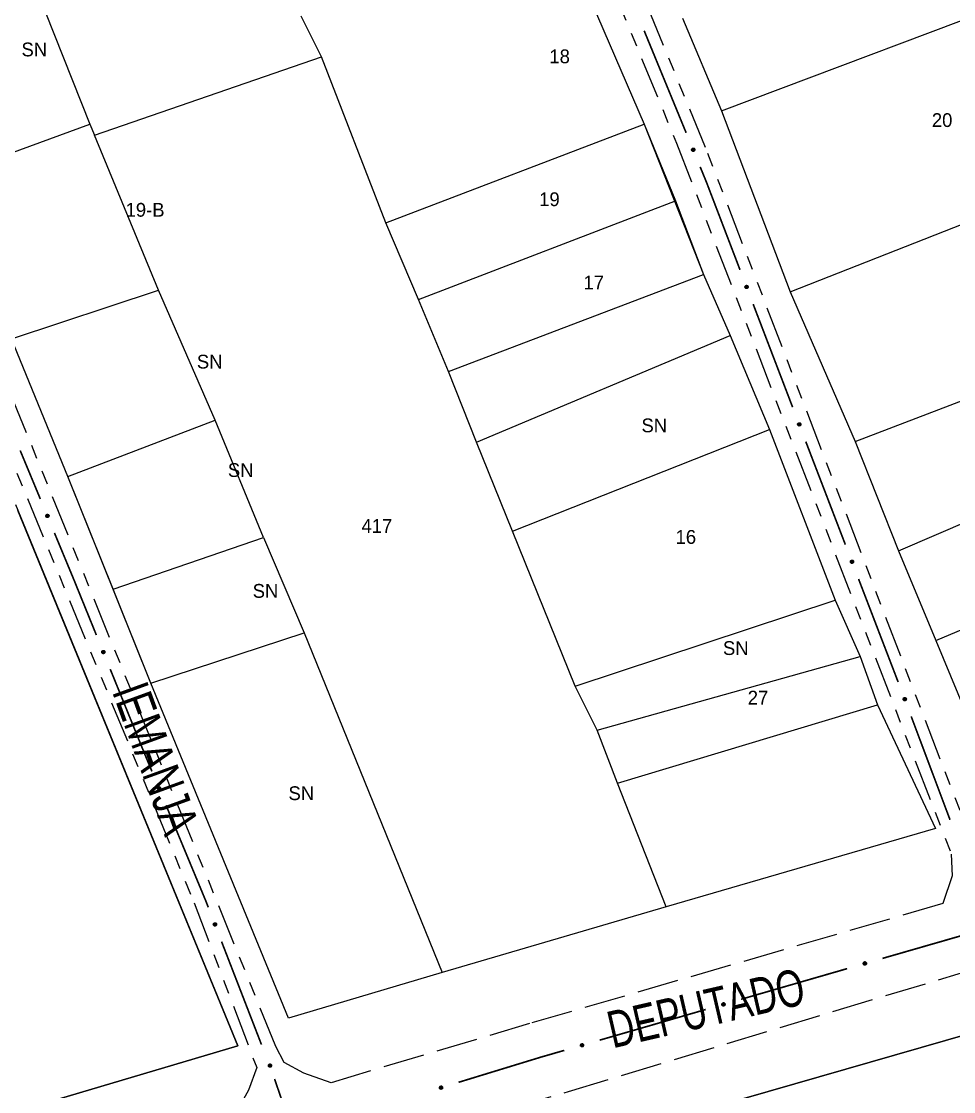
# Model space of a CAD drawing. Extents: x 204373 to 205952, y 4873300 to 4875179.
# Drawn here: x 205147.7 to 205249, y 4874482.8 to 4874599.2 of the extents above; entities that cross this region are included whole.
import ezdxf
from ezdxf.enums import TextEntityAlignment as Align

# ---------------------------------------------------------------- set-up
doc = ezdxf.new("R2010")
doc.units = 0
doc.header["$LTSCALE"] = 1.5
doc.header["$MEASUREMENT"] = 0
doc.linetypes.add('TRACO_11', pattern=[8, 3, -1, 3, -1])
doc.linetypes.add('TRACO_25', pattern=[8, 3, -1, 1, -1, 1, -1])
for name, color, linetype in [('CD_MALHA_LOTES', 7, 'CONTINUOUS'), ('RU-QUADRA', 220, 'CONTINUOUS'), ('SV-EIXO-RUA-N-PAV', 6, 'CONTINUOUS'), ('SV-EIXO-RUA-PAV', 20, 'CONTINUOUS'), ('SV-RUA-NAO-PAV', 7, 'CONTINUOUS'), ('SV-RUA-PAVIM', 7, 'CONTINUOUS'), ('SV-TXT-RUA-PAV', 7, 'CONTINUOUS'), ('Th_NmrPort', 1, 'CONTINUOUS')]:
    doc.layers.add(name, color=color, linetype=linetype)
doc.styles.add('ARIAL', font='ARIAL.SHX')

msp = doc.modelspace()

# ---------------------------------------------------------------- linework, layer by layer
at = {"layer": 'CD_MALHA_LOTES', "linetype": 'Continuous', "flags": 128}
for points in [[(205206.507762, 4874608.597463), (205215.356231, 4874588.007757)], [(205147.376169, 4874607.576486), (205155.118579, 4874588.007757)], [(205223.779973, 4874589.454622), (205259.372104, 4874602.912343)], [(205180.302682, 4874595.32476), (205178.090565, 4874599.748995)], [(205219.530166, 4874599.547913), (205223.779973, 4874589.454622)], [(205155.629067, 4874586.816617), (205180.302682, 4874595.32476)], [(205187.279359, 4874577.287497), (205180.302682, 4874595.32476)], [(205223.779973, 4874589.454622), (205231.217135, 4874569.799266)], [(205138.782944, 4874582.052057), (205155.118579, 4874588.007757)], [(205155.118579, 4874588.007757), (205155.629067, 4874586.816617)], [(205187.279359, 4874577.287497), (205215.356231, 4874588.007757)], [(205215.356231, 4874588.007757), (205218.759488, 4874579.669777)], [(205162.605745, 4874569.970494), (205155.629067, 4874586.816617)], [(205231.217135, 4874569.799266), (205266.809266, 4874583.788213)], [(205190.852779, 4874568.949517), (205218.759488, 4874579.669777)], [(205218.759488, 4874579.669777), (205221.82242, 4874571.672123)], [(205190.852779, 4874568.949517), (205187.279359, 4874577.287497)], [(205194.085874, 4874561.122026), (205221.82242, 4874571.672123)], [(205221.82242, 4874571.672123), (205224.715188, 4874565.035771)], [(205146.610436, 4874564.695446), (205162.605745, 4874569.970494)], [(205168.731608, 4874555.846977), (205162.605745, 4874569.970494)], [(205231.217135, 4874569.799266), (205238.300146, 4874553.50834)], [(205194.085874, 4874561.122026), (205190.852779, 4874568.949517)], [(205238.300146, 4874553.50834), (205273.892277, 4874567.143137)], [(205152.736299, 4874549.721114), (205146.610436, 4874564.695446)], [(205197.148805, 4874553.464697), (205224.715188, 4874565.035771)], [(205224.715188, 4874565.035771), (205228.96926, 4874554.826)], [(205197.148805, 4874553.464697), (205194.085874, 4874561.122026)], [(205242.992641, 4874541.644296), (205278.407697, 4874556.87277)], [(205152.736299, 4874549.721114), (205168.731608, 4874555.846977)], [(205174.006656, 4874543.084762), (205168.731608, 4874555.846977)], [(205201.062551, 4874543.765414), (205228.96926, 4874554.826)], [(205228.96926, 4874554.826), (205236.1161, 4874536.278248)], [(205201.062551, 4874543.765414), (205197.148805, 4874553.464697)], [(205238.300146, 4874553.50834), (205242.992641, 4874541.644296)], [(205157.671022, 4874537.469388), (205152.736299, 4874549.721114)], [(205147.048968, 4874546.681265), (205171.213285, 4874487.840458)], [(205247.065372, 4874531.905156), (205281.063826, 4874546.248253)], [(205207.869065, 4874526.919291), (205201.062551, 4874543.765414)], [(205157.671022, 4874537.469388), (205174.006656, 4874543.084762)], [(205174.006656, 4874543.084762), (205178.430891, 4874532.704828)], [(205242.992641, 4874541.644296), (205247.065372, 4874531.905156)], [(205161.75493, 4874527.259617), (205157.671022, 4874537.469388)], [(205207.869065, 4874526.919291), (205236.1161, 4874536.278248)], [(205236.1161, 4874536.278248), (205238.838706, 4874530.152385)], [(205161.75493, 4874527.259617), (205178.430891, 4874532.704828)], [(205178.430891, 4874532.704828), (205193.405222, 4874495.779488)], [(205247.065372, 4874531.905156), (205254.856685, 4874513.135176)], [(205210.251345, 4874522.154731), (205238.838706, 4874530.152385)], [(205238.838706, 4874530.152385), (205240.710497, 4874524.877337)], [(205176.729262, 4874490.844765), (205161.75493, 4874527.259617)], [(205210.251345, 4874522.154731), (205207.869065, 4874526.919291)], [(205212.463462, 4874516.369194), (205240.710497, 4874524.877337)], [(205240.710497, 4874524.877337), (205247.006523, 4874511.434471)], [(205212.463462, 4874516.369194), (205210.251345, 4874522.154731)], [(205217.738511, 4874502.926328), (205212.463462, 4874516.369194)], [(205247.006523, 4874511.434471), (205217.738511, 4874502.926328)], [(205217.738511, 4874502.926328), (205193.405222, 4874495.779488)], [(205193.405222, 4874495.779488), (205176.729262, 4874490.844765)], [(205226.194305, 4874482.09306), (205253.644514, 4874489.986522)], [(205171.213285, 4874487.840458), (205139.082803, 4874478.282307)]]:
    msp.add_lwpolyline(points, dxfattribs=at)
at = {"layer": 'RU-QUADRA', "linetype": 'Continuous', "flags": 128}
for points in [[(205119.299297, 4874739.963191), (205148.397146, 4874750.172962), (205175.538122, 4874682.78847), (205179.622031, 4874673.25935), (205183.535776, 4874663.73023), (205194.766525, 4874637.184824), (205206.507762, 4874608.597463), (205215.356231, 4874588.007757), (205221.82242, 4874571.672123), (205224.715188, 4874565.035771), (205228.96926, 4874554.826), (205236.1161, 4874536.278248), (205238.838706, 4874530.152385), (205240.710497, 4874524.877337), (205247.006523, 4874511.434471), (205217.738511, 4874502.926328), (205193.405222, 4874495.779488), (205176.729262, 4874490.844765), (205161.75493, 4874527.259617), (205152.736299, 4874549.721114), (205146.610436, 4874564.695446)], [(205219.530166, 4874599.547913), (205223.779973, 4874589.454622), (205231.217135, 4874569.799266), (205238.300146, 4874553.50834), (205242.992641, 4874541.644296), (205247.065372, 4874531.905156), (205254.856685, 4874513.135176), (205290.625891, 4874523.582618), (205304.437763, 4874527.124123), (205294.344472, 4874552.977114), (205295.93815, 4874553.685415), (205286.021934, 4874575.64275), (205276.814019, 4874597.77716), (205266.012427, 4874622.390624)], [(205139.082803, 4874478.282307), (205171.213285, 4874487.840458), (205151.051852, 4874536.934128), (205147.313394, 4874546.03738)], [(205290.032701, 4874403.149019), (205280.885609, 4874427.024481), (205277.137127, 4874436.808653), (205273.733912, 4874445.691621), (205271.914408, 4874444.984036), (205268.726518, 4874452.111135), (205263.714627, 4874463.316117), (205265.449728, 4874463.972178), (205260.918525, 4874473.918422), (205253.644514, 4874489.986522), (205226.194305, 4874482.09306), (205201.517667, 4874474.240675), (205200.774399, 4874475.631881), (205120.563965, 4874452.113537), (205119.159307, 4874451.70168), (205110.070821, 4874449.042619), (205100.829044, 4874446.33871), (205069.595606, 4874437.2006), (205089.963949, 4874389.539688)]]:
    msp.add_lwpolyline(points, dxfattribs=at)
at = {"layer": 'SV-EIXO-RUA-N-PAV', "const_width": 0.18}
for points in [[(205215.36481, 4874598.180358), (205219.928902, 4874587.082202)], [(205221.450267, 4874583.382816), (205221.830608, 4874582.45797)], [(205221.830608, 4874582.45797), (205222.106494, 4874581.787119)], [(205222.106494, 4874581.787119), (205225.779184, 4874572.191314)], [(205227.208993, 4874568.455589), (205231.498419, 4874557.248411)], [(205232.928228, 4874553.512686), (205233.033904, 4874553.236582)], [(205233.033904, 4874553.236582), (205237.229816, 4874542.310171)], [(205147.56061, 4874552.542295), (205149.74843, 4874547.275739)], [(205151.282959, 4874543.581795), (205153.201121, 4874538.964365)], [(205153.201121, 4874538.964365), (205153.391185, 4874538.506839)], [(205153.391185, 4874538.506839), (205155.838576, 4874532.48026)], [(205238.663781, 4874538.576038), (205242.965676, 4874527.373641)], [(205157.343606, 4874528.774199), (205160.729922, 4874520.435562)], [(205244.38368, 4874523.633448), (205248.601145, 4874512.398993)], [(205160.729922, 4874520.435562), (205160.994976, 4874519.782879)], [(205160.994976, 4874519.782879), (205161.875925, 4874517.663096)], [(205163.41098, 4874513.969371), (205167.63238, 4874503.811626)], [(205167.63238, 4874503.811626), (205167.727187, 4874503.583498)], [(205167.727187, 4874503.583498), (205167.999146, 4874502.881372)], [(205169.443902, 4874499.151401), (205173.778169, 4874487.961489)], [(205175.198969, 4874484.22368), (205177.155114, 4874478.551512)]]:
    msp.add_lwpolyline(points, dxfattribs=at)
at = {"layer": 'SV-EIXO-RUA-N-PAV'}
for points in [[(205220.736744, 4874585.40726), (205220.782145, 4874585.38907), (205220.817444, 4874585.364154), (205220.840905, 4874585.334898), (205220.854895, 4874585.30364), (205220.865606, 4874585.270049), (205220.868933, 4874585.2338), (205220.863714, 4874585.19275), (205220.845787, 4874585.147079), (205220.817885, 4874585.112596), (205220.790434, 4874585.088061), (205220.75868, 4874585.071596), (205220.725874, 4874585.061738), (205220.688106, 4874585.059527), (205220.646557, 4874585.065222), (205220.60107, 4874585.08436), (205220.566631, 4874585.109025), (205220.544682, 4874585.137918), (205220.528331, 4874585.169947), (205220.517807, 4874585.204371), (205220.514747, 4874585.239973), (205220.520556, 4874585.281795), (205220.54004, 4874585.326441), (205220.564248, 4874585.361071), (205220.592826, 4874585.38342), (205220.62472, 4874585.398807), (205220.658281, 4874585.40996), (205220.69458, 4874585.414821), (205220.736744, 4874585.40726)], [(205226.545537, 4874570.496988), (205226.590476, 4874570.477686), (205226.625151, 4874570.451908), (205226.647884, 4874570.422083), (205226.6611, 4874570.39049), (205226.670981, 4874570.356646), (205226.673414, 4874570.320326), (205226.667186, 4874570.279417), (205226.64814, 4874570.234201), (205226.619398, 4874570.200415), (205226.591351, 4874570.176564), (205226.559201, 4874570.160886), (205226.526162, 4874570.151838), (205226.488351, 4874570.150558), (205226.446955, 4874570.157275), (205226.401953, 4874570.177527), (205226.368132, 4874570.203032), (205226.346901, 4874570.232457), (205226.331344, 4874570.264879), (205226.321671, 4874570.299552), (205226.319488, 4874570.335218), (205226.326325, 4874570.376885), (205226.346903, 4874570.421037), (205226.371956, 4874570.455061), (205226.401075, 4874570.476699), (205226.433339, 4874570.491296), (205226.467164, 4874570.501619), (205226.503572, 4874570.505585), (205226.545537, 4874570.496988)], [(205232.264772, 4874555.554085), (205232.309711, 4874555.534783), (205232.344386, 4874555.509004), (205232.367119, 4874555.47918), (205232.380335, 4874555.447587), (205232.390216, 4874555.413743), (205232.392649, 4874555.377423), (205232.386421, 4874555.336514), (205232.367375, 4874555.291298), (205232.338633, 4874555.257512), (205232.310585, 4874555.233661), (205232.278435, 4874555.217983), (205232.245397, 4874555.208935), (205232.207586, 4874555.207655), (205232.16619, 4874555.214372), (205232.121188, 4874555.234624), (205232.087366, 4874555.260129), (205232.066136, 4874555.289554), (205232.050579, 4874555.321976), (205232.040906, 4874555.356649), (205232.038723, 4874555.392315), (205232.04556, 4874555.433982), (205232.066138, 4874555.478134), (205232.091191, 4874555.512158), (205232.12031, 4874555.533796), (205232.152574, 4874555.548393), (205232.186399, 4874555.558716), (205232.222807, 4874555.562682), (205232.264772, 4874555.554085)], [(205150.562232, 4874545.603684), (205150.607697, 4874545.585657), (205150.643085, 4874545.560866), (205150.666649, 4874545.531694), (205150.680751, 4874545.500486), (205150.691581, 4874545.466933), (205150.695037, 4874545.430697), (205150.689964, 4874545.389628), (205150.6722, 4874545.343894), (205150.644422, 4874545.309311), (205150.617058, 4874545.284679), (205150.585362, 4874545.268101), (205150.552592, 4874545.258126), (205150.514832, 4874545.255781), (205150.473264, 4874545.261328), (205150.427708, 4874545.280304), (205150.393181, 4874545.304846), (205150.37113, 4874545.333661), (205150.354665, 4874545.365631), (205150.344019, 4874545.400017), (205150.340831, 4874545.435608), (205150.346492, 4874545.477451), (205150.365817, 4874545.522166), (205150.389901, 4874545.556882), (205150.418399, 4874545.579332), (205150.450239, 4874545.594833), (205150.483759, 4874545.606105), (205150.520041, 4874545.611095), (205150.562232, 4874545.603684)], [(205237.998054, 4874540.616698), (205238.043014, 4874540.597446), (205238.077718, 4874540.571706), (205238.100484, 4874540.541907), (205238.113736, 4874540.510329), (205238.123654, 4874540.476496), (205238.126127, 4874540.440178), (205238.119945, 4874540.399262), (205238.100949, 4874540.354026), (205238.072244, 4874540.320208), (205238.044224, 4874540.296325), (205238.012091, 4874540.280612), (205237.979063, 4874540.271527), (205237.941253, 4874540.270205), (205237.89985, 4874540.276876), (205237.854825, 4874540.297078), (205237.820975, 4874540.322545), (205237.799712, 4874540.351947), (205237.784119, 4874540.384351), (205237.774407, 4874540.419013), (205237.772185, 4874540.454677), (205237.778976, 4874540.496351), (205237.799504, 4874540.540527), (205237.82452, 4874540.574578), (205237.853615, 4874540.596249), (205237.885862, 4874540.610882), (205237.919676, 4874540.621242), (205237.956079, 4874540.625249), (205237.998054, 4874540.616698)], [(205156.639021, 4874530.80177), (205156.684341, 4874530.783381), (205156.71953, 4874530.758309), (205156.742861, 4874530.72895), (205156.756713, 4874530.69763), (205156.767276, 4874530.663992), (205156.770443, 4874530.627729), (205156.765043, 4874530.586703), (205156.746915, 4874530.541111), (205156.718861, 4874530.506751), (205156.691302, 4874530.482338), (205156.659475, 4874530.466013), (205156.626626, 4874530.4563), (205156.588849, 4874530.454256), (205156.547326, 4874530.460134), (205156.501924, 4874530.479472), (205156.467593, 4874530.504289), (205156.445772, 4874530.533279), (205156.429563, 4874530.565379), (205156.419191, 4874530.59985), (205156.416288, 4874530.635464), (205156.422282, 4874530.677261), (205156.441962, 4874530.72182), (205156.466323, 4874530.756343), (205156.494999, 4874530.778566), (205156.526961, 4874530.793812), (205156.56057, 4874530.804816), (205156.59689, 4874530.809518), (205156.639021, 4874530.80177)], [(205243.733329, 4874525.67906), (205243.778143, 4874525.659471), (205243.812652, 4874525.633471), (205243.835194, 4874525.603501), (205243.848207, 4874525.571824), (205243.85787, 4874525.537917), (205243.86007, 4874525.501582), (205243.85358, 4874525.460714), (205243.834244, 4874525.415621), (205243.805286, 4874525.38202), (205243.777086, 4874525.358349), (205243.744837, 4874525.342878), (205243.71174, 4874525.334042), (205243.673922, 4874525.333005), (205243.632571, 4874525.339987), (205243.587699, 4874525.360527), (205243.554042, 4874525.386249), (205243.533, 4874525.415809), (205243.517652, 4874525.44833), (205243.508201, 4874525.483064), (205243.506247, 4874525.518743), (205243.513351, 4874525.560366), (205243.534211, 4874525.604385), (205243.559483, 4874525.638247), (205243.58874, 4874525.659698), (205243.621097, 4874525.674088), (205243.654987, 4874525.684194), (205243.691419, 4874525.687927), (205243.733329, 4874525.67906)], [(205162.689965, 4874515.991157), (205162.735432, 4874515.973136), (205162.770824, 4874515.94835), (205162.794392, 4874515.919182), (205162.808498, 4874515.887976), (205162.819333, 4874515.854425), (205162.822795, 4874515.818189), (205162.817727, 4874515.777119), (205162.79997, 4874515.731383), (205162.772196, 4874515.696796), (205162.744836, 4874515.67216), (205162.713143, 4874515.655577), (205162.680374, 4874515.645598), (205162.642615, 4874515.643247), (205162.601045, 4874515.648788), (205162.555487, 4874515.667757), (205162.520957, 4874515.692295), (205162.498901, 4874515.721107), (205162.482432, 4874515.753074), (205162.471781, 4874515.787459), (205162.468588, 4874515.823049), (205162.474243, 4874515.864893), (205162.493561, 4874515.909611), (205162.517641, 4874515.94433), (205162.546135, 4874515.966785), (205162.577973, 4874515.98229), (205162.611492, 4874515.993567), (205162.647772, 4874515.998562), (205162.689965, 4874515.991157)], [(205168.772277, 4874501.190127), (205168.817293, 4874501.171006), (205168.852071, 4874501.145366), (205168.874923, 4874501.115633), (205168.888266, 4874501.084093), (205168.898282, 4874501.050289), (205168.900861, 4874501.013979), (205168.894796, 4874500.973045), (205168.875931, 4874500.927754), (205168.847325, 4874500.893853), (205168.819373, 4874500.869889), (205168.787286, 4874500.854083), (205168.754284, 4874500.844903), (205168.716479, 4874500.843472), (205168.675056, 4874500.850023), (205168.629973, 4874500.870094), (205168.59605, 4874500.895464), (205168.574702, 4874500.924804), (205168.559015, 4874500.957163), (205168.549203, 4874500.991797), (205168.546877, 4874501.027454), (205168.553548, 4874501.069148), (205168.573948, 4874501.113382), (205168.598865, 4874501.147506), (205168.627898, 4874501.16926), (205168.660103, 4874501.183987), (205168.693886, 4874501.194445), (205168.730278, 4874501.198557), (205168.772277, 4874501.190127)], [(205174.757056, 4874485.842728), (205174.801324, 4874485.821935), (205174.835118, 4874485.795011), (205174.856841, 4874485.764443), (205174.868993, 4874485.732426), (205174.877736, 4874485.69827), (205174.878954, 4874485.661889), (205174.871361, 4874485.621211), (205174.850814, 4874485.576658), (205174.820958, 4874485.543852), (205174.792129, 4874485.520952), (205174.759473, 4874485.506358), (205174.72615, 4874485.49842), (205174.688318, 4874485.498405), (205174.64717, 4874485.506502), (205174.60287, 4874485.528247), (205174.56992, 4874485.554869), (205174.549685, 4874485.584988), (205174.535221, 4874485.617911), (205174.526713, 4874485.652888), (205174.525723, 4874485.688608), (205174.53395, 4874485.730023), (205174.555992, 4874485.773462), (205174.582169, 4874485.806629), (205174.611996, 4874485.827281), (205174.64473, 4874485.840792), (205174.678881, 4874485.849978), (205174.715401, 4874485.852724), (205174.757056, 4874485.842728)]]:
    msp.add_lwpolyline(points, close=True, dxfattribs=at)
for points in [[(205220.514747, 4874585.239973), (205220.60107, 4874585.08436)], [(205220.517807, 4874585.204371), (205220.566631, 4874585.109025)], [(205220.518515, 4874585.2184), (205220.580958, 4874585.10244)], [(205220.520556, 4874585.281795), (205220.646557, 4874585.065222)], [(205220.521947, 4874585.256696), (205220.620434, 4874585.081789)], [(205220.533173, 4874585.301149), (205220.665701, 4874585.064996)], [(205220.54004, 4874585.326441), (205220.688106, 4874585.059527)], [(205220.552043, 4874585.341368), (205220.704221, 4874585.064608)], [(205220.564248, 4874585.361071), (205220.725874, 4874585.061738)], [(205220.579146, 4874585.368743), (205220.740665, 4874585.069267)], [(205220.592826, 4874585.38342), (205220.75868, 4874585.071596)], [(205220.609362, 4874585.388547), (205220.771471, 4874585.080461)], [(205220.62472, 4874585.398807), (205220.790434, 4874585.088061)], [(205220.643954, 4874585.401297), (205220.803917, 4874585.105607)], [(205220.658281, 4874585.40996), (205220.817885, 4874585.112596)], [(205220.678099, 4874585.407962), (205220.8305, 4874585.134245)], [(205220.69458, 4874585.414821), (205220.845787, 4874585.147079)], [(205220.714319, 4874585.409579), (205220.85167, 4874585.172459)], [(205220.736744, 4874585.40726), (205220.863714, 4874585.19275)], [(205220.761072, 4874585.396347), (205220.863121, 4874585.219954)], [(205220.782145, 4874585.38907), (205220.868933, 4874585.2338)], [(205220.802329, 4874585.374953), (205220.86299, 4874585.259737)], [(205220.817444, 4874585.364154), (205220.865606, 4874585.270049)], [(205226.326325, 4874570.376885), (205226.446955, 4874570.157275)], [(205226.339415, 4874570.395922), (205226.466087, 4874570.156577)], [(205226.346903, 4874570.421037), (205226.488351, 4874570.150558)], [(205226.35927, 4874570.435664), (205226.504586, 4874570.15524)], [(205226.371956, 4874570.455061), (205226.526162, 4874570.151838)], [(205226.387038, 4874570.462364), (205226.541134, 4874570.159001)], [(205226.401075, 4874570.476699), (205226.559201, 4874570.160886)], [(205226.417733, 4874570.481417), (205226.572207, 4874570.169433)], [(205226.433339, 4874570.491296), (205226.591351, 4874570.176564)], [(205226.452629, 4874570.493312), (205226.605261, 4874570.193773)], [(205226.467164, 4874570.501619), (205226.619398, 4874570.200415)], [(205226.486927, 4874570.499134), (205226.632542, 4874570.221747)], [(205226.503572, 4874570.505585), (205226.64814, 4874570.234201)], [(205226.523176, 4874570.499858), (205226.654646, 4874570.259428)], [(205226.545537, 4874570.496988), (205226.667186, 4874570.279417)], [(205226.569589, 4874570.485479), (205226.667263, 4874570.306627)], [(205226.590476, 4874570.477686), (205226.673414, 4874570.320326)], [(205226.610306, 4874570.463076), (205226.668112, 4874570.346401)], [(205226.625151, 4874570.451908), (205226.670981, 4874570.356646)], [(205226.319488, 4874570.335218), (205226.401953, 4874570.177527)], [(205226.321671, 4874570.299552), (205226.368132, 4874570.203032)], [(205226.322724, 4874570.313559), (205226.382292, 4874570.196097)], [(205226.327097, 4874570.351759), (205226.421248, 4874570.17448)], [(205232.038723, 4874555.392315), (205232.121188, 4874555.234624)], [(205232.040906, 4874555.356649), (205232.087366, 4874555.260129)], [(205232.041959, 4874555.370656), (205232.101527, 4874555.253194)], [(205232.04556, 4874555.433982), (205232.16619, 4874555.214372)], [(205232.046332, 4874555.408856), (205232.140482, 4874555.231577)], [(205232.05865, 4874555.453019), (205232.185322, 4874555.213674)], [(205232.066138, 4874555.478134), (205232.207586, 4874555.207655)], [(205232.078505, 4874555.492761), (205232.223821, 4874555.212337)], [(205232.091191, 4874555.512158), (205232.245397, 4874555.208935)], [(205232.106273, 4874555.519461), (205232.260369, 4874555.216098)], [(205232.12031, 4874555.533796), (205232.278435, 4874555.217983)], [(205232.136968, 4874555.538514), (205232.291442, 4874555.22653)], [(205232.152574, 4874555.548393), (205232.310585, 4874555.233661)], [(205232.171864, 4874555.550409), (205232.324496, 4874555.25087)], [(205232.186399, 4874555.558716), (205232.338633, 4874555.257512)], [(205232.206162, 4874555.556231), (205232.351777, 4874555.278844)], [(205232.222807, 4874555.562682), (205232.367375, 4874555.291298)], [(205232.242411, 4874555.556955), (205232.373881, 4874555.316525)], [(205232.264772, 4874555.554085), (205232.386421, 4874555.336514)], [(205232.288823, 4874555.542576), (205232.386498, 4874555.363724)], [(205232.309711, 4874555.534783), (205232.392649, 4874555.377423)], [(205232.329541, 4874555.520173), (205232.387347, 4874555.403498)], [(205232.344386, 4874555.509004), (205232.390216, 4874555.413743)], [(205150.340831, 4874545.435608), (205150.427708, 4874545.280304)], [(205150.344019, 4874545.400017), (205150.393181, 4874545.304846)], [(205150.344677, 4874545.414048), (205150.407532, 4874545.298312)], [(205150.346492, 4874545.477451), (205150.473264, 4874545.261328)], [(205150.347972, 4874545.452357), (205150.447081, 4874545.277802)], [(205150.35904, 4874545.496849), (205150.492408, 4874545.26117)], [(205150.365817, 4874545.522166), (205150.514832, 4874545.255781)], [(205150.377767, 4874545.537135), (205150.530929, 4874545.260919)], [(205150.389901, 4874545.556882), (205150.552592, 4874545.258126)], [(205150.404771, 4874545.564607), (205150.567356, 4874545.265708)], [(205150.418399, 4874545.579332), (205150.585362, 4874545.268101)], [(205150.434917, 4874545.584518), (205150.598122, 4874545.277011)], [(205150.450239, 4874545.594833), (205150.617058, 4874545.284679)], [(205150.469464, 4874545.597391), (205150.630478, 4874545.302273)], [(205150.483759, 4874545.606105), (205150.644422, 4874545.309311)], [(205150.503584, 4874545.604178), (205150.656959, 4874545.331005)], [(205150.520041, 4874545.611095), (205150.6722, 4874545.343894)], [(205150.539798, 4874545.605924), (205150.677993, 4874545.369294)], [(205150.562232, 4874545.603684), (205150.689964, 4874545.389628)], [(205150.586598, 4874545.592858), (205150.689275, 4874545.41683)], [(205150.607697, 4874545.585657), (205150.695037, 4874545.430697)], [(205150.627931, 4874545.571612), (205150.689002, 4874545.456612)], [(205150.643085, 4874545.560866), (205150.691581, 4874545.466933)], [(205237.772185, 4874540.454677), (205237.854825, 4874540.297078)], [(205237.774407, 4874540.419013), (205237.820975, 4874540.322545)], [(205237.775445, 4874540.433021), (205237.835144, 4874540.315626)], [(205237.778976, 4874540.496351), (205237.89985, 4874540.276876)], [(205237.779776, 4874540.471226), (205237.874123, 4874540.294052)], [(205237.792045, 4874540.515403), (205237.918983, 4874540.276199)], [(205237.799504, 4874540.540527), (205237.941253, 4874540.270205)], [(205237.811855, 4874540.555167), (205237.957483, 4874540.274905)], [(205237.82452, 4874540.574578), (205237.979063, 4874540.271527)], [(205237.839593, 4874540.581898), (205237.994027, 4874540.278707)], [(205237.853615, 4874540.596249), (205238.012091, 4874540.280612)], [(205237.870267, 4874540.600985), (205238.025088, 4874540.289173)], [(205237.885862, 4874540.610882), (205238.044224, 4874540.296325)], [(205237.905149, 4874540.612919), (205238.058115, 4874540.31355)], [(205237.919676, 4874540.621242), (205238.072244, 4874540.320208)], [(205237.939441, 4874540.618779), (205238.085365, 4874540.341554)], [(205237.956079, 4874540.625249), (205238.100949, 4874540.354026)], [(205237.975689, 4874540.619544), (205238.107427, 4874540.37926)], [(205237.998054, 4874540.616698), (205238.119945, 4874540.399262)], [(205238.022118, 4874540.605216), (205238.119992, 4874540.426473)], [(205238.043014, 4874540.597446), (205238.126127, 4874540.440178)], [(205238.062861, 4874540.582859), (205238.120796, 4874540.466248)], [(205238.077718, 4874540.571706), (205238.123654, 4874540.476496)], [(205156.56057, 4874530.804816), (205156.718861, 4874530.506751)], [(205156.59689, 4874530.809518), (205156.746915, 4874530.541111)], [(205156.616606, 4874530.804188), (205156.75291, 4874530.566465)], [(205156.416288, 4874530.635464), (205156.501924, 4874530.479472)], [(205156.419191, 4874530.59985), (205156.467593, 4874530.504289)], [(205156.419961, 4874530.613875), (205156.481891, 4874530.497641)], [(205156.422282, 4874530.677261), (205156.547326, 4874530.460134)], [(205156.423561, 4874530.652156), (205156.521276, 4874530.476816)], [(205156.434984, 4874530.696559), (205156.566468, 4874530.459823)], [(205156.441962, 4874530.72182), (205156.588849, 4874530.454256)], [(205156.454031, 4874530.736694), (205156.604986, 4874530.459265)], [(205156.466323, 4874530.756343), (205156.626626, 4874530.4563)], [(205156.481254, 4874530.763949), (205156.641451, 4874530.463764)], [(205156.494999, 4874530.778566), (205156.659475, 4874530.466013)], [(205156.511557, 4874530.783619), (205156.672306, 4874530.474822)], [(205156.526961, 4874530.793812), (205156.691302, 4874530.482338)], [(205156.546206, 4874530.796217), (205156.704862, 4874530.499825)], [(205156.580379, 4874530.802731), (205156.731572, 4874530.528344)], [(205156.639021, 4874530.80177), (205156.765043, 4874530.586703)], [(205156.6633, 4874530.79075), (205156.76457, 4874530.613909)], [(205156.684341, 4874530.783381), (205156.770443, 4874530.627729)], [(205156.704462, 4874530.769175), (205156.764615, 4874530.653692)], [(205156.71953, 4874530.758309), (205156.767276, 4874530.663992)], [(205243.506247, 4874525.518743), (205243.587699, 4874525.360527)], [(205243.508201, 4874525.483064), (205243.554042, 4874525.386249)], [(205243.509344, 4874525.497064), (205243.568157, 4874525.379222)], [(205243.513351, 4874525.560366), (205243.632571, 4874525.339987)], [(205243.513962, 4874525.535235), (205243.606974, 4874525.357357)], [(205243.526563, 4874525.579318), (205243.651697, 4874525.339166)], [(205243.534211, 4874525.604385), (205243.673922, 4874525.333005)], [(205243.546672, 4874525.618932), (205243.690187, 4874525.337583)], [(205243.559483, 4874525.638247), (205243.71174, 4874525.334042)], [(205243.574611, 4874525.645453), (205243.726758, 4874525.341109)], [(205243.58874, 4874525.659698), (205243.744837, 4874525.342878)], [(205243.605427, 4874525.66431), (205243.757897, 4874525.351341)], [(205243.621097, 4874525.674088), (205243.777086, 4874525.358349)], [(205243.640399, 4874525.675981), (205243.791107, 4874525.375469)], [(205243.654987, 4874525.684194), (205243.805286, 4874525.38202)], [(205243.674733, 4874525.681582), (205243.818567, 4874525.403267)], [(205243.691419, 4874525.687927), (205243.834244, 4874525.415621)], [(205243.710986, 4874525.682074), (205243.840912, 4874525.440806)], [(205243.733329, 4874525.67906), (205243.85358, 4874525.460714)], [(205243.757306, 4874525.667398), (205243.853832, 4874525.487923)], [(205243.778143, 4874525.659471), (205243.86007, 4874525.501582)], [(205243.797879, 4874525.644734), (205243.854935, 4874525.52769)], [(205243.812652, 4874525.633471), (205243.85787, 4874525.537917)], [(205162.468588, 4874515.823049), (205162.555487, 4874515.667757)], [(205162.471781, 4874515.787459), (205162.520957, 4874515.692295)], [(205162.472437, 4874515.801491), (205162.535308, 4874515.685763)], [(205162.474243, 4874515.864893), (205162.601045, 4874515.648788)], [(205162.475726, 4874515.839799), (205162.57486, 4874515.665259)], [(205162.486788, 4874515.884293), (205162.620189, 4874515.648633)], [(205162.493561, 4874515.909611), (205162.642615, 4874515.643247)], [(205162.505509, 4874515.924582), (205162.65871, 4874515.648387)], [(205162.517641, 4874515.94433), (205162.680374, 4874515.645598)], [(205162.53251, 4874515.952057), (205162.695137, 4874515.653182)], [(205162.546135, 4874515.966785), (205162.713143, 4874515.655577)], [(205162.562653, 4874515.971973), (205162.725902, 4874515.664489)], [(205162.577973, 4874515.98229), (205162.744836, 4874515.67216)], [(205162.597197, 4874515.984851), (205162.758254, 4874515.689756)], [(205162.611492, 4874515.993567), (205162.772196, 4874515.696796)], [(205162.631317, 4874515.991642), (205162.784731, 4874515.718491)], [(205162.647772, 4874515.998562), (205162.79997, 4874515.731383)], [(205162.667531, 4874515.993393), (205162.805759, 4874515.756784)], [(205162.689965, 4874515.991157), (205162.817727, 4874515.777119)], [(205162.714332, 4874515.980335), (205162.817034, 4874515.804322)], [(205162.735432, 4874515.973136), (205162.822795, 4874515.818189)], [(205162.755668, 4874515.959094), (205162.816756, 4874515.844103)], [(205162.770824, 4874515.94835), (205162.819333, 4874515.854425)], [(205168.546877, 4874501.027454), (205168.629973, 4874500.870094)], [(205168.549203, 4874500.991797), (205168.59605, 4874500.895464)], [(205168.5502, 4874501.005808), (205168.610238, 4874500.888585)], [(205168.553548, 4874501.069148), (205168.675056, 4874500.850023)], [(205168.55442, 4874501.044025), (205168.64928, 4874500.867125)], [(205168.566562, 4874501.088237), (205168.694191, 4874500.849401)], [(205168.573948, 4874501.113382), (205168.716479, 4874500.843472)], [(205168.586257, 4874501.128058), (205168.732695, 4874500.848219)], [(205168.598865, 4874501.147506), (205168.754284, 4874500.844903)], [(205168.613918, 4874501.154869), (205168.769227, 4874500.852126)], [(205168.627898, 4874501.16926), (205168.787286, 4874500.854083)], [(205168.644536, 4874501.174045), (205168.800258, 4874500.862682)], [(205168.660103, 4874501.183987), (205168.819373, 4874500.869889)], [(205168.679384, 4874501.18608), (205168.833215, 4874500.887154)], [(205168.693886, 4874501.194445), (205168.847325, 4874500.893853)], [(205168.713658, 4874501.192039), (205168.860383, 4874500.915237)], [(205168.730278, 4874501.198557), (205168.875931, 4874500.927754)], [(205168.749904, 4874501.192908), (205168.882337, 4874500.953006)], [(205168.772277, 4874501.190127), (205168.894796, 4874500.973045)], [(205168.796374, 4874501.178715), (205168.894764, 4874501.000256)], [(205168.817293, 4874501.171006), (205168.900861, 4874501.013979)], [(205168.837181, 4874501.156475), (205168.895454, 4874501.040032)], [(205168.852071, 4874501.145366), (205168.898282, 4874501.050289)], [(205174.525723, 4874485.688608), (205174.60287, 4874485.528247)], [(205174.526713, 4874485.652888), (205174.56992, 4874485.554869)], [(205174.528234, 4874485.666852), (205174.58384, 4874485.547464)], [(205174.533881, 4874485.704885), (205174.622051, 4874485.524557)], [(205174.53395, 4874485.730023), (205174.64717, 4874485.506502)], [(205174.547669, 4874485.748611), (205174.666267, 4874485.505165)], [(205174.555992, 4874485.773462), (205174.688318, 4874485.498405)], [(205174.568842, 4874485.787667), (205174.7047, 4874485.502541)], [(205174.582169, 4874485.806629), (205174.72615, 4874485.49842)], [(205174.597487, 4874485.813424), (205174.741353, 4874485.505078)], [(205174.611996, 4874485.827281), (205174.759473, 4874485.506358)], [(205174.628802, 4874485.83144), (205174.772757, 4874485.514465)], [(205174.64473, 4874485.840792), (205174.792129, 4874485.520952)], [(205174.664076, 4874485.842161), (205174.806607, 4874485.537686)], [(205174.678881, 4874485.849978), (205174.820958, 4874485.543852)], [(205174.698549, 4874485.846833), (205174.834808, 4874485.564732)], [(205174.715401, 4874485.852724), (205174.850814, 4874485.576658)], [(205174.734802, 4874485.846345), (205174.85816, 4874485.601653)], [(205174.757056, 4874485.842728), (205174.871361, 4874485.621211)], [(205174.780709, 4874485.830422), (205174.872348, 4874485.648404)], [(205174.801324, 4874485.821935), (205174.878954, 4874485.661889)], [(205174.820654, 4874485.80667), (205174.874526, 4874485.688127)], [(205174.835118, 4874485.795011), (205174.877736, 4874485.69827)]]:
    msp.add_lwpolyline(points, dxfattribs=at)
at = {"layer": 'SV-EIXO-RUA-PAV', "const_width": 0.18}
for points in [[(205252.799866, 4874500.651475), (205242.229889, 4874497.605889)], [(205241.815397, 4874497.486459), (205241.269131, 4874497.328502)], [(205242.229889, 4874497.605889), (205241.815397, 4874497.486459)], [(205237.426549, 4874496.217394), (205225.898802, 4874492.88407)], [(205222.056219, 4874491.772962), (205210.528473, 4874488.439637)], [(205204.100071, 4874486.580822), (205195.19906, 4874483.857682)], [(205204.764599, 4874486.772975), (205204.100071, 4874486.580822)], [(205206.68589, 4874487.328529), (205204.764599, 4874486.772975)]]:
    msp.add_lwpolyline(points, dxfattribs=at)
at = {"layer": 'SV-EIXO-RUA-PAV'}
for points in [[(205239.516444, 4874496.707111), (205239.493437, 4874496.663952), (205239.464838, 4874496.631563), (205239.43321, 4874496.611415), (205239.400619, 4874496.600898), (205239.366065, 4874496.593894), (205239.329669, 4874496.594518), (205239.289427, 4874496.60416), (205239.24597, 4874496.626935), (205239.214717, 4874496.658412), (205239.193305, 4874496.688363), (205239.180381, 4874496.721716), (205239.17414, 4874496.755397), (205239.176039, 4874496.793182), (205239.186207, 4874496.833868), (205239.210166, 4874496.877011), (205239.238421, 4874496.908571), (205239.269525, 4874496.927257), (205239.303138, 4874496.940036), (205239.338501, 4874496.946764), (205239.374224, 4874496.945945), (205239.41517, 4874496.935633), (205239.457439, 4874496.911421), (205239.489238, 4874496.8836), (205239.508356, 4874496.852767), (205239.520192, 4874496.819391), (205239.527639, 4874496.784819), (205239.528534, 4874496.748207), (205239.516444, 4874496.707111)], [(205224.146114, 4874492.262678), (205224.123108, 4874492.219519), (205224.094509, 4874492.187131), (205224.062881, 4874492.166982), (205224.03029, 4874492.156465), (205223.995736, 4874492.149461), (205223.95934, 4874492.150086), (205223.919098, 4874492.159727), (205223.875641, 4874492.182502), (205223.844388, 4874492.213979), (205223.822975, 4874492.24393), (205223.810052, 4874492.277283), (205223.803811, 4874492.310965), (205223.80571, 4874492.348749), (205223.815878, 4874492.389435), (205223.839837, 4874492.432578), (205223.868092, 4874492.464139), (205223.899196, 4874492.482824), (205223.932809, 4874492.495604), (205223.968172, 4874492.502331), (205224.003895, 4874492.501512), (205224.044841, 4874492.4912), (205224.08711, 4874492.466989), (205224.118909, 4874492.439167), (205224.138026, 4874492.408334), (205224.149863, 4874492.374959), (205224.15731, 4874492.340386), (205224.158205, 4874492.303774), (205224.146114, 4874492.262678)], [(205208.775785, 4874487.818246), (205208.752779, 4874487.775087), (205208.72418, 4874487.742698), (205208.692552, 4874487.722549), (205208.659961, 4874487.712032), (205208.625406, 4874487.705028), (205208.589011, 4874487.705653), (205208.548769, 4874487.715294), (205208.505312, 4874487.738069), (205208.474059, 4874487.769547), (205208.452646, 4874487.799497), (205208.439723, 4874487.83285), (205208.433481, 4874487.866532), (205208.43538, 4874487.904316), (205208.445549, 4874487.945002), (205208.469508, 4874487.988145), (205208.497763, 4874488.019706), (205208.528867, 4874488.038391), (205208.56248, 4874488.051171), (205208.597842, 4874488.057899), (205208.633566, 4874488.05708), (205208.674512, 4874488.046768), (205208.71678, 4874488.022556), (205208.74858, 4874487.994734), (205208.767697, 4874487.963901), (205208.779534, 4874487.930526), (205208.78698, 4874487.895954), (205208.787876, 4874487.859342), (205208.775785, 4874487.818246)], [(205193.456159, 4874483.209349), (205193.43382, 4874483.16584), (205193.405724, 4874483.133014), (205193.374411, 4874483.112381), (205193.341985, 4874483.101363), (205193.307543, 4874483.093827), (205193.271142, 4874483.093891), (205193.230756, 4874483.10291), (205193.186954, 4874483.125013), (205193.155219, 4874483.156005), (205193.133347, 4874483.185622), (205193.119912, 4874483.218771), (205193.113152, 4874483.252353), (205193.114468, 4874483.290162), (205193.124008, 4874483.331), (205193.147299, 4874483.374507), (205193.175064, 4874483.4065), (205193.205876, 4874483.425662), (205193.239288, 4874483.438958), (205193.274543, 4874483.446231), (205193.310275, 4874483.445962), (205193.351375, 4874483.436282), (205193.394012, 4874483.412725), (205193.426237, 4874483.385397), (205193.445827, 4874483.354862), (205193.458177, 4874483.321673), (205193.466155, 4874483.28722), (205193.467615, 4874483.250626), (205193.456159, 4874483.209349)]]:
    msp.add_lwpolyline(points, close=True, dxfattribs=at)
for points in [[(205239.489238, 4874496.8836), (205239.17414, 4874496.755397)], [(205239.457439, 4874496.911421), (205239.176039, 4874496.793182)], [(205239.470976, 4874496.89787), (205239.179341, 4874496.776611)], [(205239.495249, 4874496.867958), (205239.18002, 4874496.739876)], [(205239.508356, 4874496.852767), (205239.180381, 4874496.721716)], [(205239.433041, 4874496.920991), (205239.183905, 4874496.814862)], [(205239.41517, 4874496.935633), (205239.186207, 4874496.833868)], [(205239.511658, 4874496.835772), (205239.187806, 4874496.708038)], [(205239.520192, 4874496.819391), (205239.193305, 4874496.688363)], [(205239.390068, 4874496.936974), (205239.20551, 4874496.85804)], [(205239.520581, 4874496.800001), (205239.209285, 4874496.673056)], [(205239.374224, 4874496.945945), (205239.210166, 4874496.877011)], [(205239.527639, 4874496.784819), (205239.214717, 4874496.658412)], [(205239.35237, 4874496.944539), (205239.230321, 4874496.895043)], [(205239.523503, 4874496.765335), (205239.23487, 4874496.643523)], [(205239.338501, 4874496.946764), (205239.238421, 4874496.908571)], [(205239.528534, 4874496.748207), (205239.24597, 4874496.626935)], [(205239.521182, 4874496.729153), (205239.270562, 4874496.618333)], [(205239.516444, 4874496.707111), (205239.289427, 4874496.60416)], [(205239.502956, 4874496.684111), (205239.316535, 4874496.601798)], [(205239.493437, 4874496.663952), (205239.329669, 4874496.594518)], [(205239.477214, 4874496.645418), (205239.356097, 4874496.597613)], [(205239.464838, 4874496.631563), (205239.366065, 4874496.593894)], [(205224.118909, 4874492.439167), (205223.803811, 4874492.310965)], [(205224.08711, 4874492.466989), (205223.80571, 4874492.348749)], [(205224.100646, 4874492.453437), (205223.809012, 4874492.332178)], [(205224.12492, 4874492.423525), (205223.809691, 4874492.295444)], [(205224.062711, 4874492.476558), (205223.813576, 4874492.370429)], [(205224.044841, 4874492.4912), (205223.815878, 4874492.389435)], [(205224.019739, 4874492.492541), (205223.835181, 4874492.413607)], [(205224.003895, 4874492.501512), (205223.839837, 4874492.432578)], [(205223.982041, 4874492.500106), (205223.859992, 4874492.45061)], [(205223.968172, 4874492.502331), (205223.868092, 4874492.464139)], [(205224.138026, 4874492.408334), (205223.810052, 4874492.277283)], [(205224.141329, 4874492.391339), (205223.817477, 4874492.263605)], [(205224.149863, 4874492.374959), (205223.822975, 4874492.24393)], [(205224.150252, 4874492.355568), (205223.838956, 4874492.228623)], [(205224.15731, 4874492.340386), (205223.844388, 4874492.213979)], [(205224.153174, 4874492.320902), (205223.86454, 4874492.19909)], [(205224.158205, 4874492.303774), (205223.875641, 4874492.182502)], [(205224.150852, 4874492.28472), (205223.900233, 4874492.173901)], [(205224.146114, 4874492.262678), (205223.919098, 4874492.159727)], [(205224.132627, 4874492.239679), (205223.946206, 4874492.157365)], [(205224.123108, 4874492.219519), (205223.95934, 4874492.150086)], [(205224.106885, 4874492.200986), (205223.985768, 4874492.15318)], [(205224.094509, 4874492.187131), (205223.995736, 4874492.149461)], [(205208.74858, 4874487.994734), (205208.433481, 4874487.866532)], [(205208.71678, 4874488.022556), (205208.43538, 4874487.904316)], [(205208.730317, 4874488.009005), (205208.438683, 4874487.887746)], [(205208.754591, 4874487.979093), (205208.439362, 4874487.851011)], [(205208.767697, 4874487.963901), (205208.439723, 4874487.83285)], [(205208.692382, 4874488.032126), (205208.443247, 4874487.925996)], [(205208.674512, 4874488.046768), (205208.445549, 4874487.945002)], [(205208.771, 4874487.946906), (205208.447148, 4874487.819172)], [(205208.779534, 4874487.930526), (205208.452646, 4874487.799497)], [(205208.649409, 4874488.048108), (205208.464852, 4874487.969175)], [(205208.779923, 4874487.911135), (205208.468627, 4874487.784191)], [(205208.633566, 4874488.05708), (205208.469508, 4874487.988145)], [(205208.78698, 4874487.895954), (205208.474059, 4874487.769547)], [(205208.611711, 4874488.055673), (205208.489663, 4874488.006178)], [(205208.782845, 4874487.87647), (205208.494211, 4874487.754658)], [(205208.597842, 4874488.057899), (205208.497763, 4874488.019706)], [(205208.787876, 4874487.859342), (205208.505312, 4874487.738069)], [(205208.780523, 4874487.840288), (205208.529904, 4874487.729468)], [(205208.775785, 4874487.818246), (205208.548769, 4874487.715294)], [(205208.762298, 4874487.795246), (205208.575877, 4874487.712933)], [(205208.752779, 4874487.775087), (205208.589011, 4874487.705653)], [(205208.736555, 4874487.756553), (205208.615439, 4874487.708747)], [(205208.72418, 4874487.742698), (205208.625406, 4874487.705028)], [(205193.426237, 4874483.385397), (205193.113152, 4874483.252353)], [(205193.394012, 4874483.412725), (205193.114468, 4874483.290162)], [(205193.407756, 4874483.399384), (205193.118025, 4874483.273644)], [(205193.432488, 4874483.36985), (205193.119271, 4874483.236925)], [(205193.445827, 4874483.354862), (205193.119912, 4874483.218771)], [(205193.369469, 4874483.421918), (205193.122, 4874483.311961)], [(205193.351375, 4874483.436282), (205193.124008, 4874483.331)], [(205193.449391, 4874483.33792), (205193.127547, 4874483.20521)], [(205193.458177, 4874483.321673), (205193.133347, 4874483.185622)], [(205193.326255, 4874483.437236), (205193.142936, 4874483.355467)], [(205193.310275, 4874483.445962), (205193.147299, 4874483.374507)], [(205193.458865, 4874483.302291), (205193.149562, 4874483.170563)], [(205193.466155, 4874483.28722), (205193.155219, 4874483.156005)], [(205193.288445, 4874483.444219), (205193.167174, 4874483.392848)], [(205193.274543, 4874483.446231), (205193.175064, 4874483.4065)], [(205193.46232, 4874483.267674), (205193.175599, 4874483.141428)], [(205193.467615, 4874483.250626), (205193.186954, 4874483.125013)], [(205193.460557, 4874483.231461), (205193.211675, 4874483.116791)], [(205193.456159, 4874483.209349), (205193.230756, 4874483.10291)], [(205193.443028, 4874483.186144), (205193.257898, 4874483.100967)], [(205193.43382, 4874483.16584), (205193.271142, 4874483.093891)], [(205193.417885, 4874483.147059), (205193.297519, 4874483.097392)], [(205193.405724, 4874483.133014), (205193.307543, 4874483.093827)]]:
    msp.add_lwpolyline(points, dxfattribs=at)
at = {"layer": 'SV-RUA-NAO-PAV', "linetype": 'TRACO_25'}
for points in [[(205254.195496, 4874505.143796, 10.046683), (205251.834112, 4874507.790626, 10.046683), (205222.046652, 4874585.485597, 10.542078), (205177.910202, 4874692.434319, 10.740235), (205154.799254, 4874753.30502, 10.269611), (205154.866326, 4874755.191903, 10.269611), (205155.94475, 4874757.293313, 10.096223), (205156.922086, 4874759.030801, 10.096223)], [(205146.171382, 4874755.230047, 10.071453), (205148.126055, 4874754.25271, 10.046683), (205150.080729, 4874752.623815, 10.046683), (205151.818217, 4874750.560549, 10.046683), (205152.620309, 4874748.996915, 10.046683), (205187.637167, 4874661.714252, 10.938394), (205218.877484, 4874585.968563, 10.641157), (205248.743837, 4874508.650349, 9.873296), (205248.849043, 4874506.308833, 9.873296), (205247.80357, 4874503.286106, 9.873296)], [(205181.345664, 4874483.81555, 10.393459), (205178.369199, 4874484.83354, 10.393459), (205176.259444, 4874486.005902, 10.393459), (205175.343006, 4874487.751082, 10.393459), (205137.26058, 4874581.530618, 10.987933), (205131.616086, 4874594.754365, 10.987933), (205128.682987, 4874597.509701, 10.987933), (205126.372061, 4874599.020691, 10.987933), (205124.717975, 4874601.455539, 10.987933), (205089.2868, 4874690.302466, 10.269611), (205074.065647, 4874724.87831, 9.675138), (205073.199847, 4874728.079056, 9.675138), (205073.817238, 4874730.250442, 9.600829)], [(205068.262992, 4874728.318743, 9.55129), (205069.504742, 4874727.918914, 9.55129), (205070.699264, 4874726.941577, 9.55129), (205071.634226, 4874724.771828, 9.600829), (205081.948855, 4874700.690265, 10.046683), (205122.657808, 4874599.184829, 10.913624), (205125.038834, 4874595.021011, 10.913624), (205126.905352, 4874594.576602, 10.913624), (205128.416342, 4874593.954429, 10.913624), (205134.632986, 4874580.599117, 10.913624), (205166.464577, 4874503.362991, 10.566848), (205173.257654, 4874485.480609, 10.393459), (205172.354166, 4874482.997629, 10.393459), (205171.1379, 4874480.77503, 10.393459)]]:
    msp.add_polyline3d(points, dxfattribs=at)
at = {"layer": 'SV-RUA-PAVIM', "linetype": 'TRACO_11'}
for points in [[(205247.80357, 4874503.286106, 9.52652), (205202.893336, 4874490.233814, 10.319151), (205181.345664, 4874483.81555, 10.319151)], [(205103.111434, 4874452.11382, 10.343921), (205207.16016, 4874482.86991, 10.343921), (205251.68218, 4874496.315959, 10.343921)]]:
    msp.add_polyline3d(points, dxfattribs=at)

# ---------------------------------------------------------------- texts
at = {"layer": 'SV-TXT-RUA-PAV', "style": 'ARIAL', "width": 0.7}
for s, rotation, p in [('IEMANJA', 290, (205157.510518, 4874526.352664)), ('DEPUTADO', 13, (205211.945409, 4874487.539395))]:
    msp.add_text(s, height=4, rotation=rotation, dxfattribs=at).set_placement(p)
at = {"layer": 'Th_NmrPort', "color": 1}
for s, p in [('SN', (205147.700929, 4874596.143396)), ('18', (205205.065915, 4874595.394158)), ('20', (205246.627213, 4874588.464988)), ('19', (205203.957303, 4874579.859306)), ('19-B', (205159.013398, 4874578.709288)), ('17', (205208.770805, 4874570.807164)), ('SN', (205166.759985, 4874562.205689)), ('SN', (205215.071972, 4874555.272311)), ('SN', (205170.128066, 4874550.417404)), ('417', (205184.646018, 4874544.339915)), ('16', (205218.776861, 4874543.147218)), ('SN', (205172.822532, 4874537.281887)), ('SN', (205223.927171, 4874531.063803)), ('27', (205226.621637, 4874525.674873)), ('SN', (205176.716613, 4874515.287395))]:
    msp.add_text(s, height=1.5, dxfattribs=at).set_placement(p, align=Align.MIDDLE_LEFT)

doc.saveas('drawing.dxf')
